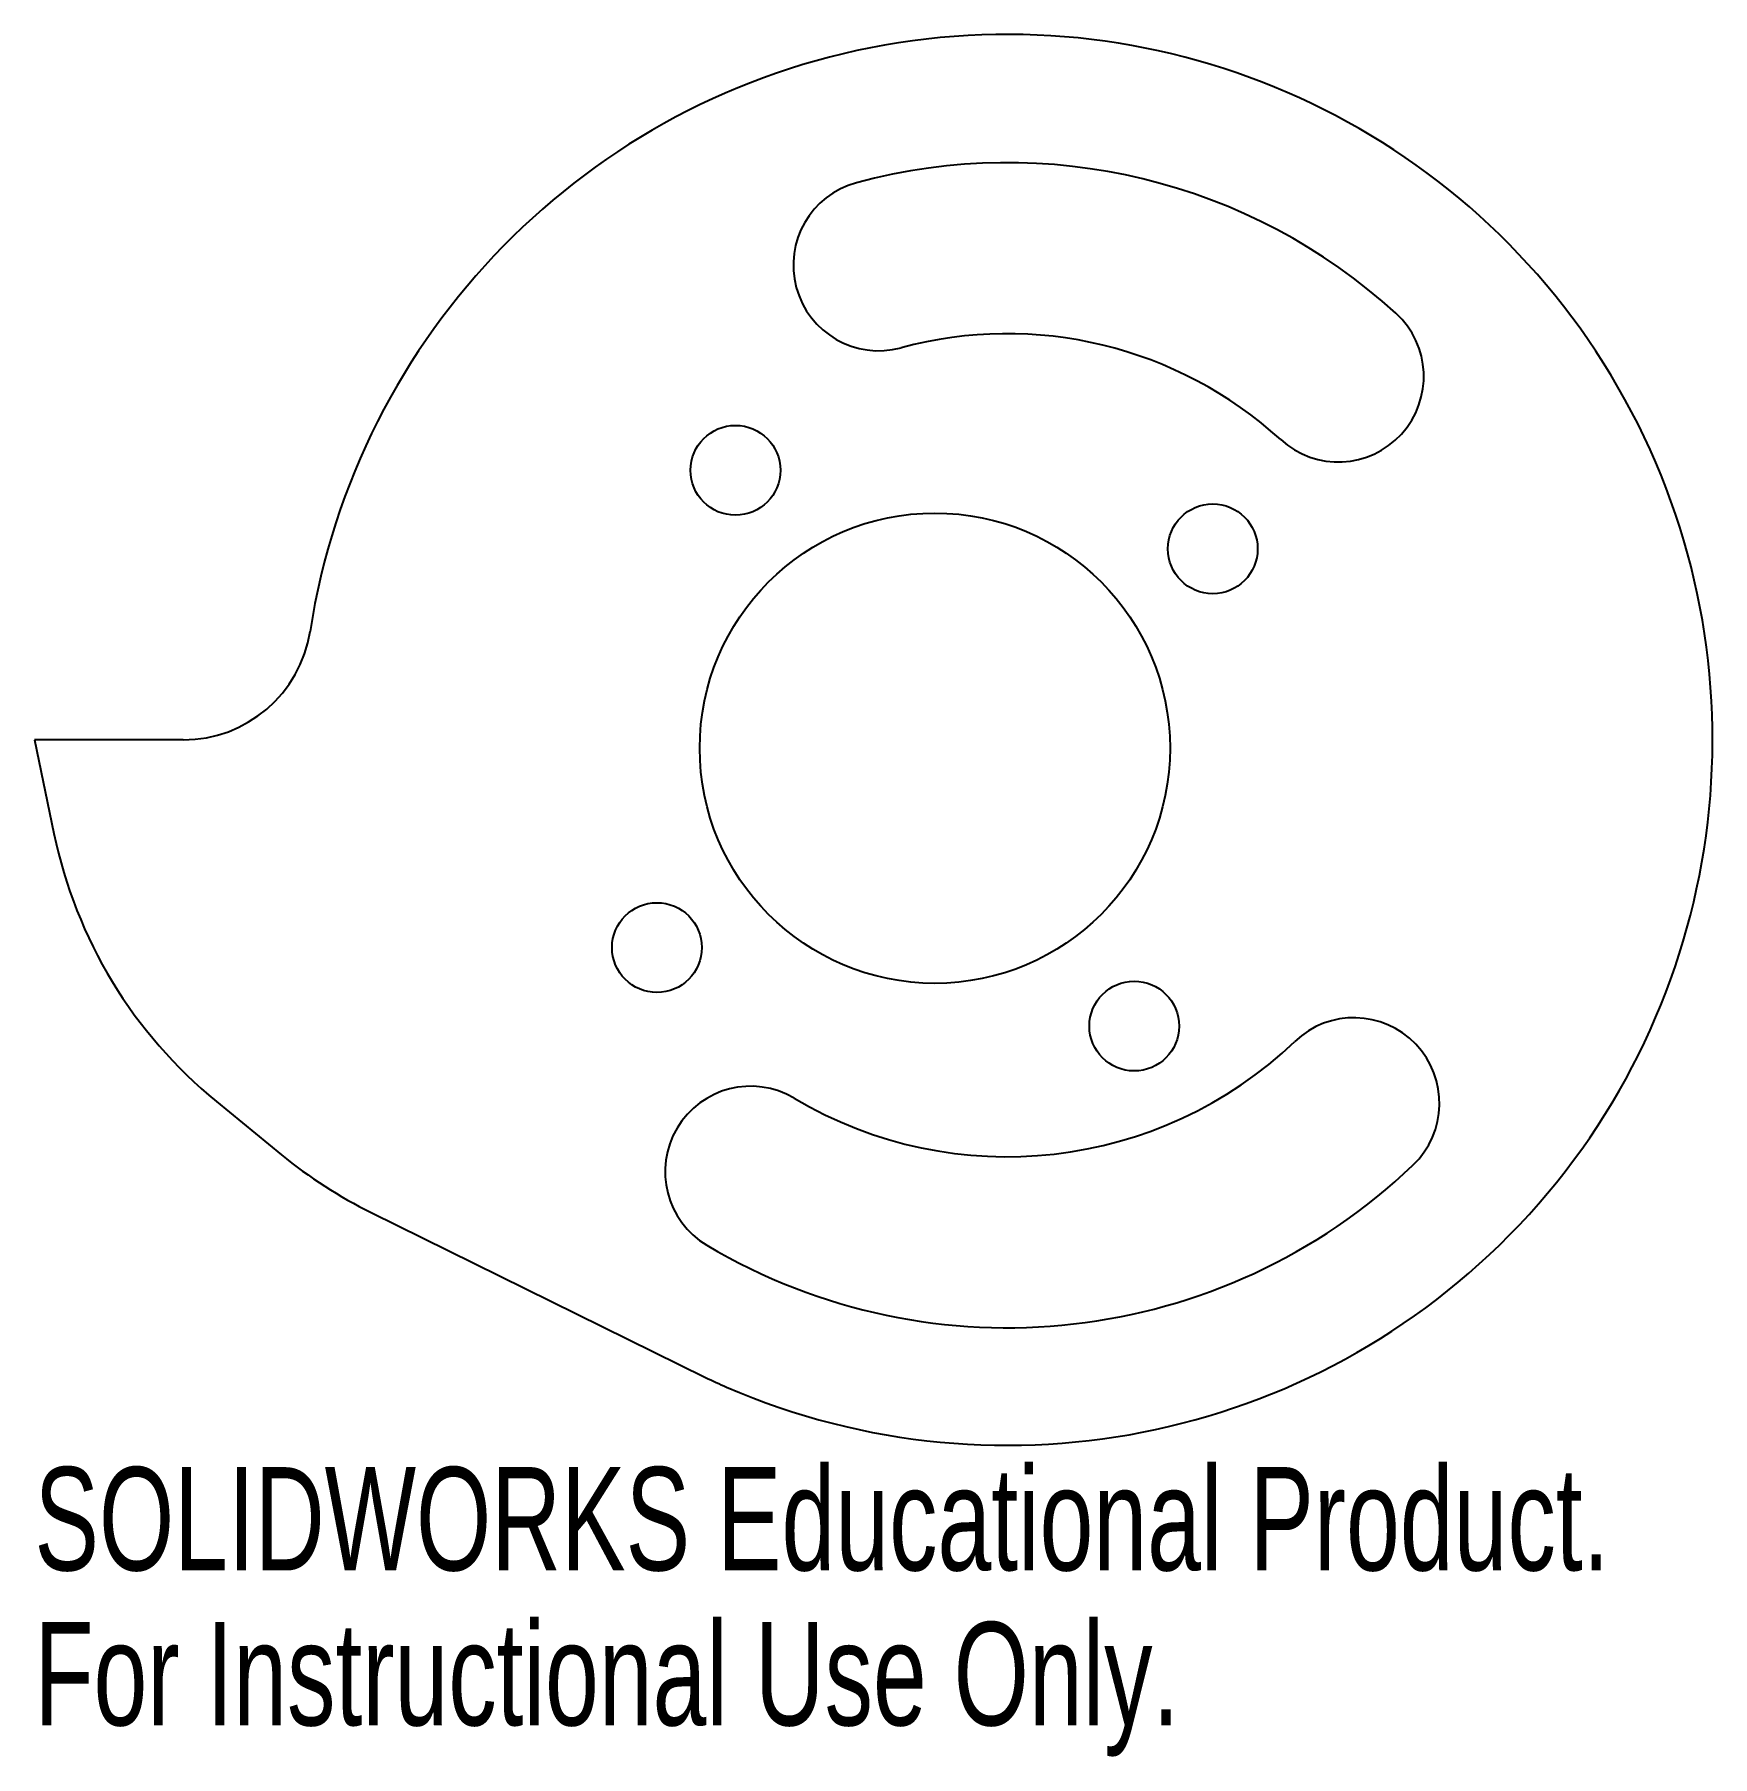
# Model space of a CAD drawing. Header units: millimetres. Extents: x -45.5 to 33, y -47.6 to 33.
import ezdxf

# ---------------------------------------------------------------- set-up
doc = ezdxf.new("R2010")
doc.units = ezdxf.units.MM
doc.styles.add('SLDTEXTSTYLE0', font='TXT', dxfattribs={"width": 0.7})

msp = doc.modelspace()

# ---------------------------------------------------------------- linework, layer by layer
at = {"color": 7, "linetype": 'Continuous', "lineweight": 25}
for p, q in [((-45.5, 0), (-44.586, -4.385)), ((-38.536, 0), (-45.5, 0)), ((-36.98, -16.925), (-33.946, -19.408)), ((-29.745, -22.112), (-14.103, -29.825))]:
    msp.add_line(p, q, dxfattribs=at)
for centre, radius in [((-12.707, 12.61), 2.1), ((-3.38, -0.39), 11), ((9.62, 8.937), 2.1), ((-16.38, -9.717), 2.1), ((5.947, -13.39), 2.1)]:
    msp.add_circle(centre, radius, dxfattribs=at)
for centre, radius, start, end in [((0, 0), 33, 246.57158, 171.15012), ((0, 0), 27, 47.65739, 105.12167), ((-6, 22.204), 4, 105.12167, 285.12167), ((15.492, 17), 4, 227.65739, 47.65739), ((0, 0), 19, 47.65739, 105.12167), ((-38.536, 6), 6, 270, 351.15012), ((-23.049, 0.102), 22, 191.76829, 230.71059), ((16.225, -17), 4, 313.66374, 133.66374), ((0, 0), 19.5, 239.29364, 313.66374), ((-12, -20.205), 4, 59.29364, 239.29364), ((-20.015, -2.381), 22, 230.71059, 243.75259), ((0, 0), 27.5, 239.29364, 313.66374), ((-4.374, -10.093), 22, 243.75259, 246.57158)]:
    msp.add_arc(centre, radius, start, end, dxfattribs=at)

# ---------------------------------------------------------------- texts
at = {"color": 7, "linetype": 'Continuous', "char_height": 4.83362, "attachment_point": 1, "style": 'SLDTEXTSTYLE0'}
for s, insert in [('SOLIDWORKS Educational Product.', (-45.5, -34.02)), ('For Instructional Use Only.', (-45.5, -41.27))]:
    msp.add_mtext(s, dxfattribs=dict(at, insert=insert))

doc.saveas('drawing.dxf')
